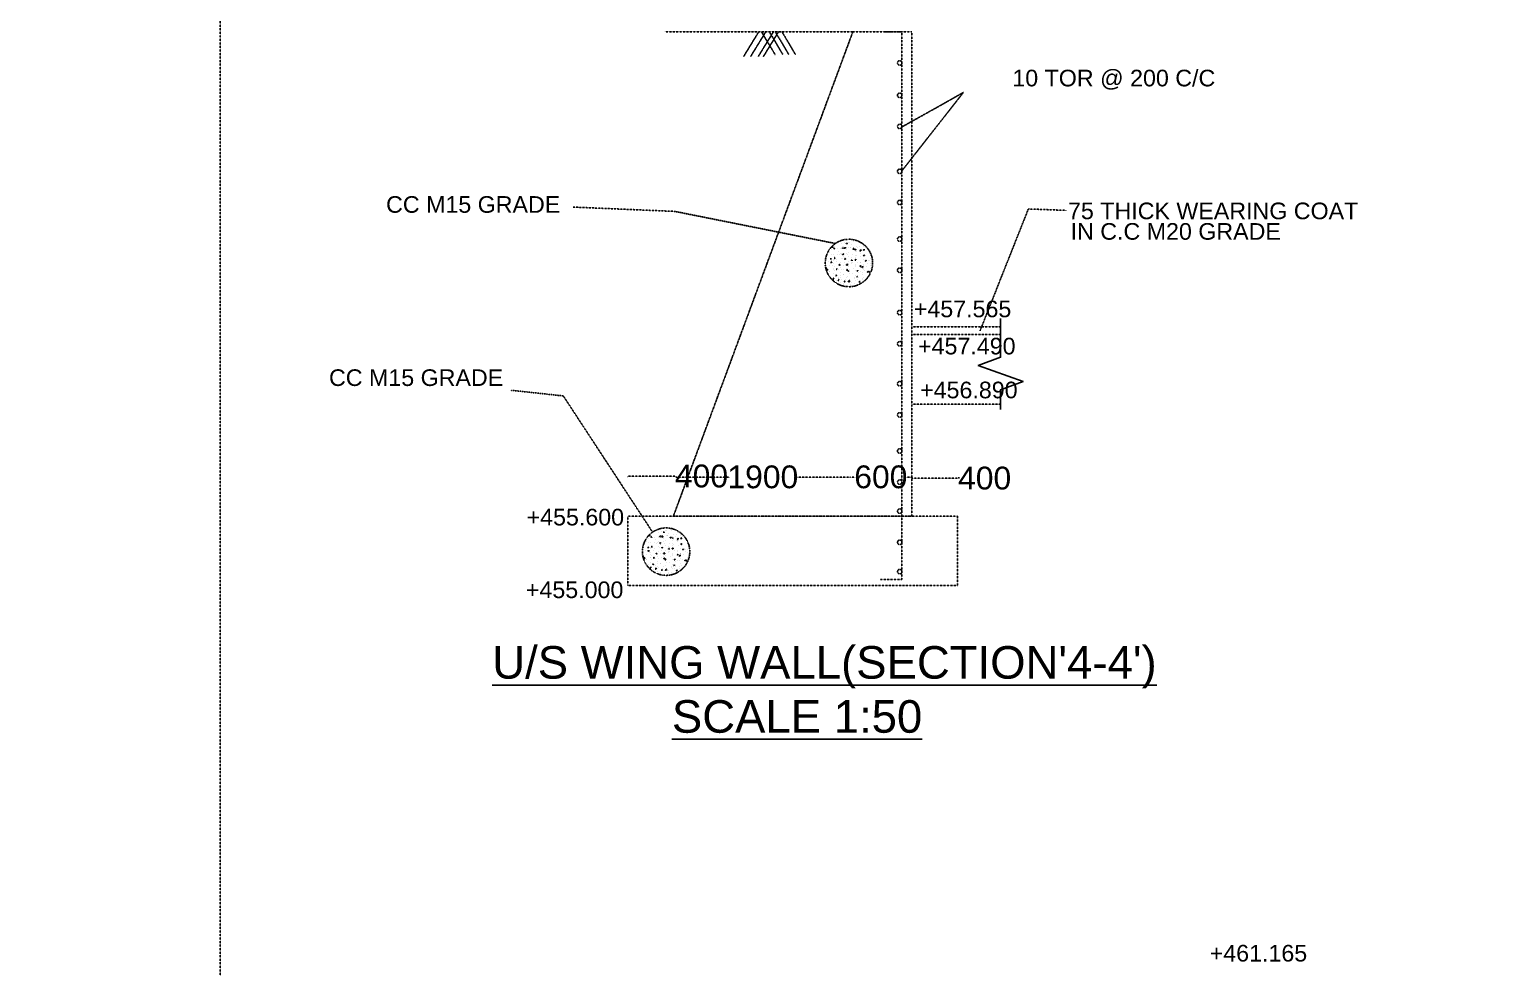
# Model space of a CAD drawing. Header units: inches. Extents: x -14031 to 177855, y 59850 to 142980.
# Drawn here: x 136069 to 145085, y 65938 to 71697 of the extents above; entities that cross this region are included whole.
import ezdxf

# ---------------------------------------------------------------- set-up
doc = ezdxf.new("R2010")
doc.units = ezdxf.units.IN
doc.header["$MEASUREMENT"] = 0
doc.linetypes.add('HIDDEN2', pattern=[0.1875, 0.125, -0.0625])
doc.layers.add('DIM TEXT', color=7, linetype='Continuous')
doc.layers.add('DRAWING', color=7, linetype='Continuous')
doc.styles.get("Standard").update_dxf_attribs({"font": 'ARIAL_1.TTF', "height": 102})
doc.dimstyles.new('dig', dxfattribs={"dimtxt": 140, "dimasz": 0.18, "dimexe": 0.18, "dimexo": 0.0625, "dimgap": 0.09, "dimtad": 0, "dimtih": 1, "dimtoh": 1, "dimdec": 4, "dimzin": 0, "dimdsep": 46, "dimtxsty": 'Standard', "dimblk": 'ARCHTICK', "dimcen": 0.09, "dimadec": 0, "dimazin": 0, "dimtfac": 1, "dimtdec": 4, "dimtofl": 0, "dimtmove": 0, "dimatfit": 3, "dimldrblk": 'ARCHTICK', "dimfxl": 0, "dimtolj": 1, "dimtzin": 0, "dimarcsym": 0})
picture_1 = doc.add_image_def('image1.jpg', size_in_pixel=(7220, 3378))

# ---------------------------------------------------------------- blocks, each defined once
blk = doc.blocks.new('_ArchTick')
at = {"color": 0, "linetype": 'ByBlock', "const_width": 0.15}
blk.add_lwpolyline([(-0.5, -0.5), (0.5, 0.5)], dxfattribs=at)
blk = doc.blocks.new('*D182')
at = {"layer": 'Defpoints', "color": 0, "linetype": 'HIDDEN2'}
for p in [(139742.4, 68947.3), (140039.1, 68955), (140039.1, 68947.3)]:
    blk.add_point(p, dxfattribs=at)
at = {"layer": 'DIM TEXT', "color": 0, "linetype": 'HIDDEN2', "lineweight": -2}
for p, q in [((139742.4, 68947.3), (139742.4, 68955.2)), ((139742.4, 68955), (140039.1, 68955)), ((140039.1, 68947.3), (140039.1, 68955.2)), ((140039.1, 68955), (140039.2, 68955))]:
    blk.add_line(p, q, dxfattribs=at)
at = {"layer": 'DIM TEXT', "color": 0, "linetype": 'HIDDEN2', "lineweight": -2, "xscale": 0.18, "yscale": 0.18, "zscale": 0.18, "rotation": 180}
blk.add_blockref('_ArchTick', (139742.4, 68955), dxfattribs=at)
at = {"layer": 'DIM TEXT', "color": 0, "linetype": 'HIDDEN2', "lineweight": -2, "xscale": 0.18, "yscale": 0.18, "zscale": 0.18}
blk.add_blockref('_ArchTick', (140039.1, 68955), dxfattribs=at)
at = {"layer": 'DIM TEXT', "color": 0, "linetype": 'HIDDEN2', "insert": (140196.6, 68955), "char_height": 140, "attachment_point": 5}
blk.add_mtext('\\A1;400', dxfattribs=at)
blk = doc.blocks.new('*D183')
at = {"layer": 'Defpoints', "color": 0, "linetype": 'HIDDEN2'}
for p in [(140039.1, 68947.3), (141107.1, 68949.6), (141107.1, 68947.3)]:
    blk.add_point(p, dxfattribs=at)
at = {"layer": 'DIM TEXT', "color": 0, "linetype": 'HIDDEN2', "lineweight": -2}
for p, q in [((140039.1, 68947.3), (140039.1, 68949.8)), ((140039.1, 68949.6), (140370.7, 68949.6)), ((141107.1, 68949.6), (140775.4, 68949.6)), ((141107.1, 68947.3), (141107.1, 68949.8))]:
    blk.add_line(p, q, dxfattribs=at)
at = {"layer": 'DIM TEXT', "color": 0, "linetype": 'HIDDEN2', "lineweight": -2, "xscale": 0.18, "yscale": 0.18, "zscale": 0.18, "rotation": 180}
blk.add_blockref('_ArchTick', (140039.1, 68949.6), dxfattribs=at)
at = {"layer": 'DIM TEXT', "color": 0, "linetype": 'HIDDEN2', "lineweight": -2, "xscale": 0.18, "yscale": 0.18, "zscale": 0.18}
blk.add_blockref('_ArchTick', (141107.1, 68949.6), dxfattribs=at)
at = {"layer": 'DIM TEXT', "color": 0, "linetype": 'HIDDEN2', "insert": (140573.1, 68949.6), "char_height": 140, "attachment_point": 5}
blk.add_mtext('\\A1;1900', dxfattribs=at)
blk = doc.blocks.new('*D184')
at = {"layer": 'Defpoints', "color": 0, "linetype": 'HIDDEN2'}
for p in [(141107.1, 68949.7), (141488.2, 68949.7), (141488.2, 68949.7)]:
    blk.add_point(p, dxfattribs=at)
at = {"layer": 'DIM TEXT', "color": 0, "linetype": 'HIDDEN2', "lineweight": -2}
for p, q in [((141107.1, 68949.8), (141107.1, 68949.9)), ((141107.1, 68949.7), (141142.8, 68949.7)), ((141488.2, 68949.7), (141452.6, 68949.7)), ((141488.2, 68949.8), (141488.2, 68949.9))]:
    blk.add_line(p, q, dxfattribs=at)
at = {"layer": 'DIM TEXT', "color": 0, "linetype": 'HIDDEN2', "lineweight": -2, "xscale": 0.18, "yscale": 0.18, "zscale": 0.18, "rotation": 180}
blk.add_blockref('_ArchTick', (141107.1, 68949.7), dxfattribs=at)
at = {"layer": 'DIM TEXT', "color": 0, "linetype": 'HIDDEN2', "lineweight": -2, "xscale": 0.18, "yscale": 0.18, "zscale": 0.18}
blk.add_blockref('_ArchTick', (141488.2, 68949.7), dxfattribs=at)
at = {"layer": 'DIM TEXT', "color": 0, "linetype": 'HIDDEN2', "insert": (141297.7, 68949.7), "char_height": 140, "attachment_point": 5}
blk.add_mtext('\\A1;600', dxfattribs=at)
blk = doc.blocks.new('*D185')
at = {"layer": 'Defpoints', "color": 0, "linetype": 'HIDDEN2'}
for p in [(141488.3, 68949.8), (141777.6, 68949.8), (141777.6, 68942.1)]:
    blk.add_point(p, dxfattribs=at)
at = {"layer": 'DIM TEXT', "color": 0, "linetype": 'HIDDEN2', "lineweight": -2}
for p, q in [((141488.3, 68949.7), (141488.3, 68942)), ((141488.3, 68942.1), (141777.6, 68942.1)), ((141777.6, 68949.7), (141777.6, 68942)), ((141777.6, 68942.1), (141777.8, 68942.1))]:
    blk.add_line(p, q, dxfattribs=at)
at = {"layer": 'DIM TEXT', "color": 0, "linetype": 'HIDDEN2', "lineweight": -2, "xscale": 0.18, "yscale": 0.18, "zscale": 0.18, "rotation": 180}
blk.add_blockref('_ArchTick', (141488.3, 68942.1), dxfattribs=at)
at = {"layer": 'DIM TEXT', "color": 0, "linetype": 'HIDDEN2', "lineweight": -2, "xscale": 0.18, "yscale": 0.18, "zscale": 0.18}
blk.add_blockref('_ArchTick', (141777.6, 68942.1), dxfattribs=at)
at = {"layer": 'DIM TEXT', "color": 0, "linetype": 'HIDDEN2', "insert": (141935.1, 68942.1), "char_height": 140, "attachment_point": 5}
blk.add_mtext('\\A1;400', dxfattribs=at)

msp = doc.modelspace()

# ---------------------------------------------------------------- linework, layer by layer
at = {"layer": 'DRAWING', "linetype": 'HIDDEN2'}
for p, q in [((140995.58296, 70344.58486), (140995.58296, 70344.58486)), ((140997.60143, 70360.05535), (141001.94025, 70365.22615)), ((140997.60147, 70360.05538), (141002.98092, 70359.58474)), ((141003.03997, 70359.47406), (141001.99934, 70365.1155)), ((141008.5496, 70352.97259), (141014.85127, 70355.39157)), ((141008.54966, 70352.97257), (141013.02646, 70349.95293)), ((141009.86517, 70347.76556), (141009.86517, 70347.76556)), ((141013.08555, 70349.84286), (141014.91042, 70355.28148)), ((141013.19752, 70364.16171), (141013.19752, 70364.16171)), ((141013.44248, 70355.86219), (141013.44248, 70355.86219)), ((141019.25922, 70380.08192), (141019.25922, 70380.08192)), ((141032.17383, 70352.07247), (141032.17383, 70352.07247)), ((141035.00784, 70336.10118), (141035.00784, 70336.10118)), ((141052.42249, 70352.06793), (141052.42249, 70352.06793)), ((141055.32476, 70353.52723), (141055.32476, 70353.52723)), ((141056.41914, 70383.48768), (141056.41914, 70383.48768)), ((141061.24154, 70362.13178), (141061.24154, 70362.13178)), ((141062.15485, 70354.40766), (141066.49366, 70359.57846)), ((141062.15489, 70354.40769), (141067.53434, 70353.93705)), ((141065.92924, 70364.87164), (141065.92924, 70364.87164)), ((141067.59339, 70353.82631), (141066.55276, 70359.46775)), ((141073.00093, 70353.87631), (141080.01089, 70361.1822)), ((141073.00093, 70353.87634), (141081.00523, 70352.63495)), ((141074.95308, 70355.03414), (141074.95308, 70355.03414)), ((141076.09875, 70387.56499), (141076.09875, 70387.56499)), ((141081.06442, 70352.53417), (141080.07009, 70361.08145)), ((141080.21785, 70350.04254), (141080.21785, 70350.04254)), ((141084.16961, 70382.00039), (141090.47128, 70384.41937)), ((141084.16967, 70382.00038), (141088.64647, 70378.98073)), ((141087.4946, 70345.11063), (141087.4946, 70345.11063)), ((141088.70558, 70378.8706), (141090.53045, 70384.30923)), ((141098.62934, 70390.53119), (141098.62934, 70390.53119)), ((141100.97519, 70330.31465), (141100.97519, 70330.31465)), ((141102.06958, 70360.2751), (141102.06958, 70360.2751)), ((141103.16396, 70390.23555), (141103.16396, 70390.23555)), ((141109.03895, 70359.52163), (141109.03895, 70359.52163)), ((141109.28556, 70360.10184), (141109.28556, 70360.10184)), ((141118.41599, 70373.88109), (141118.41599, 70373.88109)), ((141126.70826, 70348.75997), (141131.04708, 70353.93077)), ((141126.7083, 70348.76), (141132.08775, 70348.28936)), ((141126.81169, 70406.09142), (141126.81169, 70406.09142)), ((141128.26187, 70348.0126), (141128.26187, 70348.0126)), ((141132.1468, 70348.17857), (141131.10617, 70353.82001)), ((141132.71521, 70395.01868), (141132.71521, 70395.01868)), ((141137.89125, 70345.76469), (141144.19292, 70348.18367)), ((141137.89131, 70345.76468), (141142.36811, 70342.74503)), ((141139.98135, 70354.12008), (141139.98135, 70354.12008)), ((141142.20223, 70331.50764), (141142.20223, 70331.50764)), ((141142.42719, 70342.63486), (141144.25206, 70348.07349)), ((141147.18449, 70336.65161), (141147.18449, 70336.65161)), ((141148.27888, 70366.61205), (141148.27888, 70366.61205)), ((141149.37327, 70396.5725), (141149.37327, 70396.5725)), ((141157.32958, 70358.0719), (141157.32958, 70358.0719)), ((141164.73281, 70334.47385), (141164.73281, 70334.47385)), ((141165.87849, 70367.0047), (141165.87849, 70367.0047)), ((141169.05262, 70338.9796), (141176.06259, 70346.28549)), ((141169.05262, 70338.97963), (141177.05693, 70337.73824)), ((141170.90275, 70382.89054), (141170.90275, 70382.89054)), ((141177.1161, 70337.6374), (141176.12177, 70346.18468)), ((141176.30589, 70345.98266), (141176.30589, 70345.98266)), ((141188.40907, 70369.9709), (141188.40907, 70369.9709)), ((141191.26168, 70343.11227), (141195.6005, 70348.28307)), ((141191.26172, 70343.11231), (141196.64117, 70342.64167)), ((141192.46811, 70363.12953), (141192.46811, 70363.12953)), ((141192.64408, 70342.41328), (141192.64408, 70342.41328)), ((141193.73847, 70372.37373), (141193.73847, 70372.37373)), ((141196.70021, 70342.53083), (141195.65958, 70348.17227)), ((141198.81869, 70338.96134), (141198.81869, 70338.96134)), ((141205.3736, 70356.04196), (141205.3736, 70356.04196)), ((141226.83998, 70331.63351), (141226.83998, 70331.63351)), ((140960.3727, 70251.54727), (140960.3727, 70251.54727)), ((140961.46709, 70281.50771), (140961.46709, 70281.50771)), ((140964.4062, 70286.58627), (140964.4062, 70286.58627)), ((140971.9067, 70309.08781), (140971.9067, 70309.08781)), ((140977.76574, 70272.42434), (140977.76574, 70272.42434)), ((140981.39372, 70245.57677), (140981.39372, 70245.57677)), ((140982.52109, 70327.09173), (140982.52109, 70327.09173)), ((140986.65122, 70287.70908), (140992.95289, 70290.12807)), ((140986.65128, 70287.70907), (140991.12808, 70284.68943)), ((140988.88135, 70266.20564), (140995.89132, 70273.51152)), ((140988.88135, 70266.20567), (140996.88566, 70264.96428)), ((140991.18712, 70284.57937), (140993.01199, 70290.018)), ((140995.29187, 70318.41392), (140995.29187, 70318.41392)), ((140996.94478, 70264.86356), (140995.95044, 70273.41084)), ((140996.74205, 70260.3351), (140996.74205, 70260.3351)), ((141003.9243, 70248.54298), (141003.9243, 70248.54298)), ((141005.06998, 70281.07382), (141005.06998, 70281.07382)), ((141006.58201, 70257.88422), (141006.58201, 70257.88422)), ((141007.6764, 70287.84467), (141007.6764, 70287.84467)), ((141008.77078, 70317.80511), (141008.77078, 70317.80511)), ((141010.08905, 70292.35806), (141014.42787, 70297.52886)), ((141010.08909, 70292.35809), (141015.46854, 70291.88745)), ((141013.1771, 70241.89598), (141013.1771, 70241.89598)), ((141015.52754, 70291.77675), (141014.48691, 70297.4182)), ((141016.89296, 70295.59572), (141016.89296, 70295.59572)), ((141025.80976, 70270.3944), (141025.80976, 70270.3944)), ((141027.60056, 70284.04003), (141027.60056, 70284.04003)), ((141028.74623, 70316.57088), (141028.74623, 70316.57088)), ((141038.01018, 70253.03047), (141038.01018, 70253.03047)), ((141040.37285, 70251.47338), (141046.67452, 70253.89237)), ((141040.37291, 70251.47337), (141044.84971, 70248.45373)), ((141043.33589, 70316.38398), (141043.33589, 70316.38398)), ((141044.78607, 70258.30516), (141044.78607, 70258.30516)), ((141044.90872, 70248.34363), (141046.73359, 70253.78225)), ((141051.27682, 70319.53708), (141051.27682, 70319.53708)), ((141052.0416, 70263.64589), (141052.0416, 70263.64589)), ((141053.13598, 70293.60634), (141053.13598, 70293.60634)), ((141054.23037, 70323.56679), (141054.23037, 70323.56679)), ((141061.68643, 70288.52752), (141061.68643, 70288.52752)), ((141062.27123, 70316.73689), (141068.5729, 70319.15587)), ((141062.27129, 70316.73687), (141066.74809, 70313.71723)), ((141065.66385, 70250.90542), (141065.66385, 70250.90542)), ((141066.80715, 70313.60712), (141068.63202, 70319.04574)), ((141069.37971, 70304.60517), (141069.37971, 70304.60517)), ((141073.85378, 70268.36446), (141073.85378, 70268.36446)), ((141074.64247, 70286.71037), (141078.98128, 70291.88117)), ((141074.64251, 70286.7104), (141080.02196, 70286.23976)), ((141080.08095, 70286.12901), (141079.04032, 70291.77045)), ((141084.93305, 70251.30892), (141091.94301, 70258.61481)), ((141084.93305, 70251.30896), (141092.93735, 70250.06757)), ((141085.36269, 70324.02458), (141085.36269, 70324.02458)), ((141091.37991, 70314.35404), (141091.37991, 70314.35404)), ((141092.99646, 70249.96679), (141092.00212, 70258.51407)), ((141092.83009, 70256.27522), (141092.83009, 70256.27522)), ((141094.84971, 70260.51353), (141094.84971, 70260.51353)), ((141097.69203, 70240.43331), (141097.69203, 70240.43331)), ((141098.78642, 70270.39376), (141098.78642, 70270.39376)), ((141099.8808, 70300.35421), (141099.8808, 70300.35421)), ((141115.99287, 70280.50119), (141122.29454, 70282.92017)), ((141115.99293, 70280.50117), (141120.46973, 70277.48153)), ((141117.38029, 70263.47974), (141117.38029, 70263.47974)), ((141118.15061, 70259.91487), (141118.15061, 70259.91487)), ((141118.52597, 70296.01059), (141118.52597, 70296.01059)), ((141120.52876, 70277.37137), (141122.35363, 70282.81)), ((141121.86647, 70313.61461), (141121.86647, 70313.61461)), ((141121.8978, 70266.33452), (141121.8978, 70266.33452)), ((141139.19588, 70281.06267), (141143.5347, 70286.23347)), ((141139.19592, 70281.06271), (141144.57537, 70280.59207)), ((141139.42393, 70312.3241), (141139.42393, 70312.3241)), ((141139.71597, 70240.15386), (141139.71597, 70240.15386)), ((141140.87411, 70254.24528), (141140.87411, 70254.24528)), ((141141.05655, 70298.9768), (141141.05655, 70298.9768)), ((141144.63436, 70280.48127), (141143.59373, 70286.12271)), ((141143.90133, 70246.77027), (141143.90133, 70246.77027)), ((141144.99572, 70276.73071), (141144.99572, 70276.73071)), ((141146.09011, 70306.69116), (141146.09011, 70306.69116)), ((141151.46617, 70267.96723), (141151.46617, 70267.96723)), ((141169.7145, 70244.26549), (141176.01617, 70246.68447)), ((141169.71456, 70244.26547), (141174.19136, 70241.24583)), ((141169.94182, 70264.30458), (141169.94182, 70264.30458)), ((141170.63736, 70268.92432), (141170.63736, 70268.92432)), ((141174.25036, 70241.13563), (141176.07523, 70246.57426)), ((141174.35322, 70322.62406), (141174.35322, 70322.62406)), ((141175.14243, 70303.46429), (141175.14243, 70303.46429)), ((141180.98474, 70236.41221), (141187.99471, 70243.7181)), ((141184.62944, 70239.95324), (141184.62944, 70239.95324)), ((141187.46795, 70310.29416), (141187.46795, 70310.29416)), ((141189.04814, 70235.07002), (141188.05381, 70243.6173)), ((141188.91813, 70252.21534), (141188.91813, 70252.21534)), ((141189.36092, 70252.53194), (141189.36092, 70252.53194)), ((141190.45531, 70282.49239), (141190.45531, 70282.49239)), ((141191.5497, 70312.45283), (141191.5497, 70312.45283)), ((141191.61288, 70309.52899), (141197.91455, 70311.94797)), ((141191.61294, 70309.52898), (141196.08974, 70306.50933)), ((141192.20273, 70249.16331), (141192.20273, 70249.16331)), ((141196.14879, 70306.39912), (141197.97366, 70311.83774)), ((141203.7493, 70275.41498), (141208.08812, 70280.58578)), ((141203.74934, 70275.41502), (141209.12879, 70274.94437)), ((141207.16003, 70242.91945), (141207.16003, 70242.91945)), ((141209.18778, 70274.83353), (141208.14715, 70280.47497)), ((141208.3057, 70275.4503), (141208.3057, 70275.4503)), ((141217.98584, 70262.27464), (141217.98584, 70262.27464)), ((141223.12412, 70277.93377), (141223.12412, 70277.93377)), ((141230.83629, 70278.41651), (141230.83629, 70278.41651)), ((141231.98196, 70310.94735), (141231.98196, 70310.94735)), ((141235.51197, 70308.26423), (141235.51197, 70308.26423)), ((141236.10574, 70259.27981), (141236.10574, 70259.27981)), ((141236.96215, 70250.1854), (141236.96215, 70250.1854)), ((141237.20013, 70289.24025), (141237.20013, 70289.24025)), ((141241.2459, 70247.40694), (141241.2459, 70247.40694)), ((141244.68948, 70258.17276), (141244.68948, 70258.17276)), ((141245.33452, 70273.29329), (141246.93415, 70273.90733)), ((141245.33457, 70273.29328), (141247.0516, 70272.13513)), ((140959.50719, 70232.07695), (140962.36207, 70235.47926)), ((140959.9476, 70230.14014), (140963.40274, 70229.83785)), ((140960.69034, 70232.88653), (140960.69034, 70232.88653)), ((140963.4617, 70229.72719), (140962.42107, 70235.36864)), ((140964.75284, 70222.44558), (140971.05451, 70224.86456)), ((140964.7529, 70222.44556), (140969.2297, 70219.42592)), ((140969.28869, 70219.31589), (140971.11355, 70224.75451)), ((140980.24804, 70213.04592), (140980.24804, 70213.04592)), ((140982.2557, 70213.12551), (140982.2557, 70213.12551)), ((140990.37799, 70178.65702), (140990.37799, 70178.65702)), ((140990.65766, 70182.03636), (140990.65766, 70182.03636)), ((141000.81347, 70163.63825), (141007.82344, 70170.94414)), ((141000.81347, 70163.63829), (141008.81778, 70162.39689)), ((141003.29885, 70168.00288), (141003.29885, 70168.00288)), ((141004.39323, 70197.96333), (141004.39323, 70197.96333)), ((141005.48762, 70227.92377), (141005.48762, 70227.92377)), ((141008.87682, 70162.29618), (141007.88248, 70170.84346)), ((141007.90411, 70224.6466), (141007.90411, 70224.6466)), ((141009.35429, 70166.56778), (141009.35429, 70166.56778)), ((141014.33392, 70217.53341), (141014.33392, 70217.53341)), ((141016.62757, 70181.6295), (141016.62757, 70181.6295)), ((141018.47447, 70186.20988), (141024.77614, 70188.62886)), ((141018.47453, 70186.20986), (141022.95133, 70183.19022)), ((141022.57667, 70224.66077), (141026.91549, 70229.83157)), ((141022.57671, 70224.6608), (141027.95616, 70224.19016)), ((141023.01029, 70183.08014), (141024.83516, 70188.51877)), ((141023.82094, 70154.02237), (141023.82094, 70154.02237)), ((141028.01511, 70224.07945), (141026.97448, 70229.72089)), ((141034.74246, 70222.13496), (141034.74246, 70222.13496)), ((141035.06429, 70156.96347), (141039.40311, 70162.13427)), ((141035.06433, 70156.96351), (141040.44378, 70156.49287)), ((141038.42201, 70176.62708), (141038.42201, 70176.62708)), ((141040.50268, 70156.38215), (141039.46205, 70162.02359)), ((141046.35152, 70156.98858), (141046.35152, 70156.98858)), ((141047.49719, 70189.51943), (141047.49719, 70189.51943)), ((141048.75843, 70173.76455), (141048.75843, 70173.76455)), ((141049.85282, 70203.725), (141049.85282, 70203.725)), ((141050.94721, 70233.68545), (141050.94721, 70233.68545)), ((141055.94813, 70222.61666), (141055.94813, 70222.61666)), ((141057.39831, 70164.53784), (141057.39831, 70164.53784)), ((141069.11433, 70190.63895), (141069.11433, 70190.63895)), ((141070.02778, 70192.48563), (141070.02778, 70192.48563)), ((141071.17345, 70225.01648), (141071.17345, 70225.01648)), ((141072.19611, 70149.97418), (141078.49778, 70152.39316)), ((141072.19617, 70149.97416), (141076.67297, 70146.95452)), ((141076.7319, 70146.8444), (141078.55677, 70152.28303)), ((141080.43739, 70161.47607), (141080.43739, 70161.47607)), ((141086.46603, 70174.59714), (141086.46603, 70174.59714)), ((141087.13009, 70219.01307), (141091.4689, 70224.18387)), ((141087.13013, 70219.01311), (141092.50958, 70218.54247)), ((141087.22922, 70231.14441), (141087.22922, 70231.14441)), ((141092.56852, 70218.43171), (141091.52789, 70224.07315)), ((141093.70404, 70227.98269), (141093.70404, 70227.98269)), ((141094.09449, 70215.23768), (141100.39616, 70217.65667)), ((141094.09455, 70215.23767), (141098.57135, 70212.21803)), ((141094.40887, 70150.55197), (141094.40887, 70150.55197)), ((141095.50325, 70180.51242), (141095.50325, 70180.51242)), ((141096.59764, 70210.47287), (141096.59764, 70210.47287)), ((141096.86516, 70148.74157), (141104.86947, 70147.50018)), ((141096.86517, 70148.74154), (141103.87513, 70156.04743)), ((141098.63033, 70212.10789), (141100.4552, 70217.54651)), ((141099.61771, 70151.31578), (141103.95652, 70156.48658)), ((141099.61775, 70151.31582), (141104.9972, 70150.84517)), ((141104.9285, 70147.39941), (141103.93416, 70155.94669)), ((141103.99215, 70220.58672), (141103.99215, 70220.58672)), ((141105.05609, 70150.73441), (141104.01546, 70156.37585)), ((141104.11365, 70196.97312), (141104.11365, 70196.97312)), ((141105.44233, 70162.5079), (141105.44233, 70162.5079)), ((141121.60108, 70199.6484), (141121.60108, 70199.6484)), ((141127.78991, 70232.47018), (141127.78991, 70232.47018)), ((141134.51004, 70172.5672), (141134.51004, 70172.5672)), ((141137.27693, 70168.95914), (141137.27693, 70168.95914)), ((141140.61817, 70156.88893), (141140.61817, 70156.88893)), ((141141.71256, 70186.84937), (141141.71256, 70186.84937)), ((141142.80695, 70216.80982), (141142.80695, 70216.80982)), ((141147.81612, 70179.00198), (141154.11779, 70181.42097)), ((141147.81618, 70179.00197), (141152.29298, 70175.98233)), ((141151.6835, 70213.36538), (141156.02232, 70218.53618)), ((141151.68354, 70213.36542), (141157.06299, 70212.89477)), ((141152.03617, 70218.55679), (141152.03617, 70218.55679)), ((141152.35193, 70175.87215), (141154.1768, 70181.31077)), ((141153.48635, 70160.47796), (141153.48635, 70160.47796)), ((141157.12193, 70212.78397), (141156.0813, 70218.42541)), ((141159.80751, 70171.92534), (141159.80751, 70171.92534)), ((141160.95319, 70204.45619), (141160.95319, 70204.45619)), ((141164.17112, 70145.66809), (141168.50994, 70150.83889)), ((141169.6095, 70145.08666), (141168.56887, 70150.72811)), ((141170.37198, 70154.9581), (141170.37198, 70154.9581)), ((141174.08784, 70208.65784), (141174.08784, 70208.65784)), ((141180.98474, 70236.41225), (141188.98905, 70235.17086)), ((141182.55406, 70170.53727), (141182.55406, 70170.53727)), ((141183.48377, 70207.4224), (141183.48377, 70207.4224)), ((141186.07776, 70162.6506), (141186.07776, 70162.6506)), ((141187.17215, 70192.61105), (141187.17215, 70192.61105)), ((141188.26653, 70222.57149), (141188.26653, 70222.57149)), ((141193.89339, 70176.41283), (141193.89339, 70176.41283)), ((141200.08019, 70216.52685), (141200.08019, 70216.52685)), ((141201.53037, 70158.44802), (141201.53037, 70158.44802)), ((141216.23692, 70207.71769), (141220.57574, 70212.88849)), ((141216.23696, 70207.71772), (141221.61641, 70207.24708)), ((141217.56965, 70211.90989), (141217.56965, 70211.90989)), ((141221.67534, 70207.13622), (141220.63471, 70212.77767)), ((141223.43614, 70208.02979), (141229.73781, 70210.44877)), ((141223.43619, 70208.02977), (141227.913, 70205.01013)), ((141226.5746, 70217.66729), (141226.5746, 70217.66729)), ((141227.97197, 70204.89989), (141229.79684, 70210.33851)), ((141235.01135, 70229.31936), (141235.01135, 70229.31936)), ((141047.66405, 70143.80411), (141047.66405, 70143.80411)), ((141056.76114, 70125.97902), (141056.76114, 70125.97902)), ((141065.39847, 70136.93921), (141065.39847, 70136.93921)), ((141068.56037, 70128.84935), (141068.56037, 70128.84935)), ((141093.31448, 70120.59153), (141093.31448, 70120.59153)), ((141113.60067, 70133.46208), (141113.60067, 70133.46208)), ((141116.60439, 70126.81941), (141116.60439, 70126.81941)), ((141117.88523, 70145.94865), (141117.88523, 70145.94865)), ((141136.13125, 70136.42829), (141136.13125, 70136.42829)), ((141139.45059, 70126.18764), (141139.45059, 70126.18764)), ((141139.52379, 70126.92848), (141139.52379, 70126.92848)), ((141164.17116, 70145.66812), (141169.55061, 70145.19748)), ((141170.21713, 70140.91578), (141170.21713, 70140.91578)), ((139953.46917, 68615.70757), (139953.46917, 68615.70757)), ((139975.99975, 68618.67378), (139975.99975, 68618.67378)), ((139980.53438, 68618.37814), (139980.53438, 68618.37814)), ((140004.1821, 68634.23401), (140004.1821, 68634.23401)), ((140010.08562, 68623.16127), (140010.08562, 68623.16127)), ((140026.74368, 68624.71509), (140026.74368, 68624.71509)), ((139849.27711, 68537.2304), (139849.27711, 68537.2304)), ((139859.8915, 68555.23432), (139859.8915, 68555.23432)), ((139872.66228, 68546.55651), (139872.66228, 68546.55651)), ((139872.95337, 68572.72745), (139872.95337, 68572.72745)), ((139874.97185, 68588.19794), (139879.31066, 68593.36874)), ((139874.97188, 68588.19797), (139880.35134, 68587.72733)), ((139880.41039, 68587.61664), (139879.36976, 68593.25809)), ((139885.92001, 68581.11518), (139892.22168, 68583.53416)), ((139885.92007, 68581.11516), (139890.39687, 68578.09552)), ((139886.1412, 68545.9477), (139886.1412, 68545.9477)), ((139887.23558, 68575.90815), (139887.23558, 68575.90815)), ((139887.45947, 68520.50065), (139891.79828, 68525.67145)), ((139890.45596, 68577.98545), (139892.28083, 68583.42407)), ((139890.56794, 68592.3043), (139890.56794, 68592.3043)), ((139890.8129, 68584.00478), (139890.8129, 68584.00478)), ((139892.89796, 68519.91934), (139891.85733, 68525.56078)), ((139896.62963, 68608.22451), (139896.62963, 68608.22451)), ((139906.11665, 68544.71347), (139906.11665, 68544.71347)), ((139909.54424, 68580.21506), (139909.54424, 68580.21506)), ((139912.37826, 68564.24377), (139912.37826, 68564.24377)), ((139920.7063, 68544.52657), (139920.7063, 68544.52657)), ((139928.64723, 68547.67967), (139928.64723, 68547.67967)), ((139929.79291, 68580.21052), (139929.79291, 68580.21052)), ((139931.60078, 68551.70938), (139931.60078, 68551.70938)), ((139932.69517, 68581.66982), (139932.69517, 68581.66982)), ((139933.78956, 68611.63027), (139933.78956, 68611.63027)), ((139938.61195, 68590.27437), (139938.61195, 68590.27437)), ((139939.52526, 68582.55025), (139943.86408, 68587.72105)), ((139939.5253, 68582.55028), (139944.90475, 68582.07964)), ((139939.64165, 68544.87948), (139945.94332, 68547.29846)), ((139939.64171, 68544.87946), (139944.11851, 68541.85982)), ((139943.29965, 68593.01423), (139943.29965, 68593.01423)), ((139944.9638, 68581.9689), (139943.92317, 68587.61034)), ((139944.17757, 68541.74971), (139946.00244, 68547.18833)), ((139946.75013, 68532.74775), (139946.75013, 68532.74775)), ((139950.37134, 68582.0189), (139957.38131, 68589.32479)), ((139950.37134, 68582.01893), (139958.37565, 68580.77754)), ((139952.32349, 68583.17673), (139952.32349, 68583.17673)), ((139958.43484, 68580.67676), (139957.4405, 68589.22404)), ((139957.58826, 68578.18512), (139957.58826, 68578.18512)), ((139961.54003, 68610.14298), (139967.8417, 68612.56196)), ((139961.54008, 68610.14297), (139966.01689, 68607.12332)), ((139962.73311, 68552.16716), (139962.73311, 68552.16716)), ((139964.86501, 68573.25322), (139964.86501, 68573.25322)), ((139966.076, 68607.01319), (139967.90087, 68612.45182)), ((139968.75032, 68542.49663), (139968.75032, 68542.49663)), ((139977.25122, 68528.4968), (139977.25122, 68528.4968)), ((139978.3456, 68558.45724), (139978.3456, 68558.45724)), ((139979.43999, 68588.41769), (139979.43999, 68588.41769)), ((139986.40937, 68587.66422), (139986.40937, 68587.66422)), ((139986.65597, 68588.24443), (139986.65597, 68588.24443)), ((139995.78641, 68602.02368), (139995.78641, 68602.02368)), ((139995.89638, 68524.15318), (139995.89638, 68524.15318)), ((139999.23688, 68541.7572), (139999.23688, 68541.7572)), ((140004.07868, 68576.90256), (140008.4175, 68582.07336)), ((140004.07872, 68576.90259), (140009.45817, 68576.43195)), ((140005.63228, 68576.15519), (140005.63228, 68576.15519)), ((140009.51721, 68576.32116), (140008.47658, 68581.9626)), ((140015.26166, 68573.90728), (140021.56333, 68576.32626)), ((140015.26172, 68573.90727), (140019.73852, 68570.88762)), ((140016.79434, 68540.46669), (140016.79434, 68540.46669)), ((140017.35177, 68582.26267), (140017.35177, 68582.26267)), ((140018.42697, 68527.11939), (140018.42697, 68527.11939)), ((140019.57264, 68559.65023), (140019.57264, 68559.65023)), ((140019.7976, 68570.77745), (140021.62247, 68576.21608)), ((140023.46052, 68534.83375), (140023.46052, 68534.83375)), ((140024.55491, 68564.7942), (140024.55491, 68564.7942)), ((140025.6493, 68594.75464), (140025.6493, 68594.75464)), ((140034.69999, 68586.21449), (140034.69999, 68586.21449)), ((140042.10323, 68562.61644), (140042.10323, 68562.61644)), ((140043.2489, 68595.14729), (140043.2489, 68595.14729)), ((140046.42304, 68567.12219), (140053.433, 68574.42808)), ((140046.42304, 68567.12222), (140054.42734, 68565.88083)), ((140048.27316, 68611.03313), (140048.27316, 68611.03313)), ((140051.72364, 68550.76665), (140051.72364, 68550.76665)), ((140052.51284, 68531.60688), (140052.51284, 68531.60688)), ((140054.48652, 68565.77999), (140053.49218, 68574.32727)), ((140053.6763, 68574.12525), (140053.6763, 68574.12525)), ((140064.83836, 68538.43675), (140064.83836, 68538.43675)), ((140065.77948, 68598.11349), (140065.77948, 68598.11349)), ((140068.6321, 68571.25486), (140072.97091, 68576.42566)), ((140068.63213, 68571.2549), (140074.01158, 68570.78426)), ((140068.92011, 68540.59542), (140068.92011, 68540.59542)), ((140068.9833, 68537.67158), (140075.28497, 68540.09056)), ((140068.98335, 68537.67157), (140073.46016, 68534.65192)), ((140069.83852, 68591.27212), (140069.83852, 68591.27212)), ((140070.0145, 68570.55587), (140070.0145, 68570.55587)), ((140071.10888, 68600.51632), (140071.10888, 68600.51632)), ((140074.07062, 68570.67342), (140073.02999, 68576.31486)), ((140073.51921, 68534.54171), (140075.34408, 68539.98033)), ((140076.1891, 68567.10393), (140076.1891, 68567.10393)), ((140082.74401, 68584.18455), (140082.74401, 68584.18455)), ((140104.21039, 68559.7761), (140104.21039, 68559.7761)), ((140109.35238, 68539.08994), (140109.35238, 68539.08994)), ((140112.88238, 68536.40682), (140112.88238, 68536.40682)), ((139836.87761, 68460.21954), (139839.73249, 68463.62185)), ((139837.31801, 68458.28273), (139840.77316, 68457.98044)), ((139837.74312, 68479.68986), (139837.74312, 68479.68986)), ((139838.06076, 68461.02912), (139838.06076, 68461.02912)), ((139838.8375, 68509.6503), (139838.8375, 68509.6503)), ((139840.83211, 68457.86978), (139839.79148, 68463.51123)), ((139841.77662, 68514.72886), (139841.77662, 68514.72886)), ((139842.12325, 68450.58817), (139848.42492, 68453.00715)), ((139842.12331, 68450.58815), (139846.60011, 68447.56851)), ((139846.6591, 68447.45848), (139848.48397, 68452.8971)), ((139855.13616, 68500.56693), (139855.13616, 68500.56693)), ((139857.61846, 68441.18851), (139857.61846, 68441.18851)), ((139858.76413, 68473.71936), (139858.76413, 68473.71936)), ((139859.62612, 68441.2681), (139859.62612, 68441.2681)), ((139864.02163, 68515.85167), (139870.3233, 68518.27066)), ((139864.02169, 68515.85166), (139868.49849, 68512.83202)), ((139866.25177, 68494.34822), (139873.26173, 68501.65411)), ((139866.25177, 68494.34826), (139874.25607, 68493.10687)), ((139868.55753, 68512.72196), (139870.3824, 68518.16059)), ((139874.31519, 68493.00615), (139873.32086, 68501.55343)), ((139874.11247, 68488.47769), (139874.11247, 68488.47769)), ((139881.29472, 68476.68557), (139881.29472, 68476.68557)), ((139882.44039, 68509.21641), (139882.44039, 68509.21641)), ((139882.85804, 68456.06636), (139882.85804, 68456.06636)), ((139883.95242, 68486.02681), (139883.95242, 68486.02681)), ((139885.04681, 68515.98726), (139885.04681, 68515.98726)), ((139885.27453, 68452.78919), (139885.27453, 68452.78919)), ((139887.4595, 68520.50068), (139892.83896, 68520.03004)), ((139890.54751, 68470.03857), (139890.54751, 68470.03857)), ((139891.70433, 68445.676), (139891.70433, 68445.676)), ((139894.26337, 68523.73831), (139894.26337, 68523.73831)), ((139899.94709, 68452.80336), (139904.2859, 68457.97416)), ((139899.94712, 68452.80339), (139905.32658, 68452.33275)), ((139903.18018, 68498.53699), (139903.18018, 68498.53699)), ((139905.38552, 68452.22204), (139904.34489, 68457.86348)), ((139904.97097, 68512.18262), (139904.97097, 68512.18262)), ((139912.11287, 68450.27755), (139912.11287, 68450.27755)), ((139915.38059, 68481.17306), (139915.38059, 68481.17306)), ((139917.74327, 68479.61597), (139924.04494, 68482.03496)), ((139917.74333, 68479.61596), (139922.22013, 68476.59632)), ((139922.15649, 68486.44775), (139922.15649, 68486.44775)), ((139922.27914, 68476.48622), (139924.10401, 68481.92484)), ((139928.31762, 68461.82804), (139928.31762, 68461.82804)), ((139929.41201, 68491.78848), (139929.41201, 68491.78848)), ((139930.5064, 68521.74893), (139930.5064, 68521.74893)), ((139933.31855, 68450.75925), (139933.31855, 68450.75925)), ((139939.05685, 68516.67011), (139939.05685, 68516.67011)), ((139943.03427, 68479.04801), (139943.03427, 68479.04801)), ((139948.54387, 68453.15907), (139948.54387, 68453.15907)), ((139951.2242, 68496.50705), (139951.2242, 68496.50705)), ((139952.01288, 68514.85296), (139956.3517, 68520.02376)), ((139952.01292, 68514.85299), (139957.39237, 68514.38235)), ((139957.45137, 68514.2716), (139956.41074, 68519.91304)), ((139962.30346, 68479.45151), (139969.31343, 68486.7574)), ((139962.30346, 68479.45155), (139970.30777, 68478.21016)), ((139964.5005, 68447.15566), (139968.83932, 68452.32646)), ((139964.50054, 68447.1557), (139969.87999, 68446.68506)), ((139964.59963, 68459.287), (139964.59963, 68459.287)), ((139969.93893, 68446.5743), (139968.8983, 68452.21574)), ((139970.36688, 68478.10938), (139969.37254, 68486.65666)), ((139970.2005, 68484.41781), (139970.2005, 68484.41781)), ((139971.07445, 68456.12528), (139971.07445, 68456.12528)), ((139971.4649, 68443.38027), (139977.76657, 68445.79926)), ((139971.46496, 68443.38026), (139975.94176, 68440.36062)), ((139972.22012, 68488.65612), (139972.22012, 68488.65612)), ((139973.96806, 68438.61546), (139973.96806, 68438.61546)), ((139975.06244, 68468.5759), (139975.06244, 68468.5759)), ((139976.00074, 68440.25048), (139977.82561, 68445.6891)), ((139976.15683, 68498.53635), (139976.15683, 68498.53635)), ((139981.36257, 68448.72931), (139981.36257, 68448.72931)), ((139993.36328, 68508.64378), (139999.66495, 68511.06276)), ((139993.36334, 68508.64376), (139997.84014, 68505.62412)), ((139994.75071, 68491.62233), (139994.75071, 68491.62233)), ((139995.52102, 68488.05746), (139995.52102, 68488.05746)), ((139997.89917, 68505.51396), (139999.72404, 68510.95259)), ((139999.26822, 68494.47711), (139999.26822, 68494.47711)), ((140005.16033, 68460.61277), (140005.16033, 68460.61277)), ((140016.5663, 68509.20526), (140020.90512, 68514.37606)), ((140016.56634, 68509.2053), (140021.94579, 68508.73466)), ((140017.08638, 68468.29645), (140017.08638, 68468.29645)), ((140018.24452, 68482.38787), (140018.24452, 68482.38787)), ((140020.17736, 68444.95241), (140020.17736, 68444.95241)), ((140022.00478, 68508.62386), (140020.96415, 68514.2653)), ((140021.27175, 68474.91286), (140021.27175, 68474.91286)), ((140022.36614, 68504.8733), (140022.36614, 68504.8733)), ((140028.83658, 68496.10982), (140028.83658, 68496.10982)), ((140029.05392, 68441.50797), (140033.39274, 68446.67877)), ((140029.05396, 68441.50801), (140034.43341, 68441.03736)), ((140029.40658, 68446.69938), (140029.40658, 68446.69938)), ((140034.49235, 68440.92656), (140033.45172, 68446.568)), ((140047.08492, 68472.40808), (140053.38659, 68474.82706)), ((140047.08497, 68472.40806), (140051.56178, 68469.38842)), ((140047.31224, 68492.44717), (140047.31224, 68492.44717)), ((140048.00778, 68497.06691), (140048.00778, 68497.06691)), ((140051.45825, 68436.80043), (140051.45825, 68436.80043)), ((140051.62078, 68469.27822), (140053.44565, 68474.71685)), ((140058.35515, 68464.5548), (140065.36512, 68471.86069)), ((140058.35515, 68464.55484), (140066.35946, 68463.31345)), ((140060.85419, 68435.56499), (140060.85419, 68435.56499)), ((140061.99986, 68468.09583), (140061.99986, 68468.09583)), ((140066.41856, 68463.21261), (140065.42422, 68471.75989)), ((140065.63695, 68450.71408), (140065.63695, 68450.71408)), ((140066.28854, 68480.35793), (140066.28854, 68480.35793)), ((140066.73134, 68480.67453), (140066.73134, 68480.67453)), ((140067.82572, 68510.63498), (140067.82572, 68510.63498)), ((140069.57314, 68477.3059), (140069.57314, 68477.3059)), ((140077.4506, 68444.66944), (140077.4506, 68444.66944)), ((140081.11972, 68503.55757), (140085.45853, 68508.72837)), ((140081.11975, 68503.5576), (140086.4992, 68503.08696)), ((140084.53044, 68471.06204), (140084.53044, 68471.06204)), ((140086.55819, 68502.97611), (140085.51756, 68508.61756)), ((140085.67612, 68503.59289), (140085.67612, 68503.59289)), ((140093.60734, 68435.86028), (140097.94615, 68441.03108)), ((140093.60737, 68435.86031), (140098.98682, 68435.38967)), ((140094.94006, 68440.05248), (140094.94006, 68440.05248)), ((140095.35626, 68490.41723), (140095.35626, 68490.41723)), ((140099.04576, 68435.27881), (140098.00513, 68440.92025)), ((140100.49453, 68506.07636), (140100.49453, 68506.07636)), ((140100.80655, 68436.17238), (140107.10822, 68438.59136)), ((140100.80661, 68436.17236), (140105.28341, 68433.15272)), ((140103.94501, 68445.80988), (140103.94501, 68445.80988)), ((140105.34238, 68433.04248), (140107.16725, 68438.4811)), ((140108.2067, 68506.5591), (140108.2067, 68506.5591)), ((140112.38177, 68457.46195), (140112.38177, 68457.46195)), ((140113.47615, 68487.4224), (140113.47615, 68487.4224)), ((140114.33256, 68478.32799), (140114.33256, 68478.32799)), ((140114.57054, 68517.38284), (140114.57054, 68517.38284)), ((140118.61632, 68475.54953), (140118.61632, 68475.54953)), ((140122.0599, 68486.31535), (140122.0599, 68486.31535)), ((140122.70493, 68501.43588), (140124.30456, 68502.04992)), ((140122.70499, 68501.43587), (140124.42201, 68500.27772)), ((139867.7484, 68406.79961), (139867.7484, 68406.79961)), ((139868.02807, 68410.17895), (139868.02807, 68410.17895)), ((139878.18389, 68391.78084), (139885.19385, 68399.08673)), ((139878.18389, 68391.78088), (139886.18819, 68390.53948)), ((139880.66926, 68396.14547), (139880.66926, 68396.14547)), ((139881.76365, 68426.10592), (139881.76365, 68426.10592)), ((139886.24723, 68390.43877), (139885.2529, 68398.98605)), ((139886.72471, 68394.71037), (139886.72471, 68394.71037)), ((139893.99799, 68409.77209), (139893.99799, 68409.77209)), ((139895.84489, 68414.35247), (139902.14656, 68416.77145)), ((139895.84495, 68414.35245), (139900.32175, 68411.33281)), ((139900.38071, 68411.22273), (139902.20557, 68416.66136)), ((139901.19135, 68382.16496), (139901.19135, 68382.16496)), ((139912.43471, 68385.10606), (139916.77352, 68390.27686)), ((139912.43474, 68385.1061), (139917.8142, 68384.63546)), ((139915.79242, 68404.76967), (139915.79242, 68404.76967)), ((139917.87309, 68384.52474), (139916.83246, 68390.16618)), ((139923.72193, 68385.13117), (139923.72193, 68385.13117)), ((139924.86761, 68417.66202), (139924.86761, 68417.66202)), ((139925.03446, 68371.9467), (139925.03446, 68371.9467)), ((139926.12885, 68401.90714), (139926.12885, 68401.90714)), ((139927.22324, 68431.86759), (139927.22324, 68431.86759)), ((139934.13155, 68354.12161), (139934.13155, 68354.12161)), ((139934.76873, 68392.68043), (139934.76873, 68392.68043)), ((139942.76888, 68365.0818), (139942.76888, 68365.0818)), ((139945.93079, 68356.99194), (139945.93079, 68356.99194)), ((139946.48474, 68418.78154), (139946.48474, 68418.78154)), ((139947.39819, 68420.62822), (139947.39819, 68420.62822)), ((139949.56652, 68378.11677), (139955.86819, 68380.53575)), ((139949.56658, 68378.11675), (139954.04338, 68375.09711)), ((139954.10231, 68374.98699), (139955.92718, 68380.42561)), ((139957.80781, 68389.61866), (139957.80781, 68389.61866)), ((139963.83644, 68402.73973), (139963.83644, 68402.73973)), ((139970.68489, 68348.73412), (139970.68489, 68348.73412)), ((139971.77928, 68378.69456), (139971.77928, 68378.69456)), ((139972.87367, 68408.65501), (139972.87367, 68408.65501)), ((139974.23558, 68376.88413), (139981.24554, 68384.19002)), ((139974.23558, 68376.88416), (139982.23989, 68375.64277)), ((139976.98812, 68379.45837), (139981.32694, 68384.62917)), ((139976.98816, 68379.45841), (139982.36761, 68378.98776)), ((139982.29891, 68375.542), (139981.30458, 68384.08928)), ((139982.4265, 68378.877), (139981.38587, 68384.51844)), ((139981.48407, 68425.11571), (139981.48407, 68425.11571)), ((139982.81275, 68390.65049), (139982.81275, 68390.65049)), ((139990.97108, 68361.60467), (139990.97108, 68361.60467)), ((139993.97481, 68354.962), (139993.97481, 68354.962)), ((139995.25564, 68374.09124), (139995.25564, 68374.09124)), ((139998.9715, 68427.79099), (139998.9715, 68427.79099)), ((140011.88046, 68400.70979), (140011.88046, 68400.70979)), ((140013.50167, 68364.57088), (140013.50167, 68364.57088)), ((140014.64734, 68397.10173), (140014.64734, 68397.10173)), ((140016.821, 68354.33023), (140016.821, 68354.33023)), ((140016.8942, 68355.07107), (140016.8942, 68355.07107)), ((140017.98859, 68385.03152), (140017.98859, 68385.03152)), ((140019.08297, 68414.99196), (140019.08297, 68414.99196)), ((140025.18654, 68407.14457), (140031.48821, 68409.56356)), ((140025.18659, 68407.14456), (140029.6634, 68404.12492)), ((140029.72235, 68404.01474), (140031.54722, 68409.45336)), ((140030.85677, 68388.62055), (140030.85677, 68388.62055)), ((140037.17793, 68400.06793), (140037.17793, 68400.06793)), ((140038.3236, 68432.59878), (140038.3236, 68432.59878)), ((140041.54154, 68373.81068), (140045.88036, 68378.98148)), ((140041.54158, 68373.81071), (140046.92103, 68373.34007)), ((140046.97991, 68373.22925), (140045.93928, 68378.8707)), ((140047.58754, 68369.05837), (140047.58754, 68369.05837)), ((140047.74239, 68383.10069), (140047.74239, 68383.10069)), ((140059.92448, 68398.67986), (140059.92448, 68398.67986)), ((140063.44817, 68390.79319), (140063.44817, 68390.79319)), ((140064.54256, 68420.75364), (140064.54256, 68420.75364)), ((140071.2638, 68404.55542), (140071.2638, 68404.55542)), ((140078.90079, 68386.59061), (140078.90079, 68386.59061))]:
    msp.add_line(p, q, dxfattribs=at)
for points in [[(137241.26382, 82513.26154), (168597.02294, 82513.26154), (168597.02294, 61172.86657), (137241.26382, 61172.86657)], [(141488.24396, 68709.39325), (140023.77666, 68709.39325), (141126.04169, 71682.87988), (141488.24396, 71682.87988)], [(139743.51744, 68709.39325), (141769.35009, 68709.39325), (141769.35009, 68284.37256), (139743.51744, 68284.37256)]]:
    msp.add_lwpolyline(points, close=True, dxfattribs=at)
for points in [[(141126.04169, 71682.87988), (139970.35609, 71682.87988)], [(140548.19889, 71682.87988), (140455.2798, 71531.27448)], [(140591.3028, 71682.87988), (140498.38371, 71531.27448)], [(140638.14345, 71682.87988), (140545.22436, 71531.27448)], [(140564.80164, 71682.87988), (140648.26826, 71542.50035)], [(140669.64046, 71682.87988), (140576.72137, 71531.27448)], [(140612.91265, 71682.87988), (140696.37926, 71542.50035)], [(140649.41071, 71682.87988), (140732.87733, 71542.50035)], [(140690.46995, 71682.87988), (140773.93657, 71542.50035)], [(141427.46571, 71682.87988), (141427.46571, 68319.74088), (141292.688, 68319.74088)], [(141323.88514, 71682.87988), (141427.46571, 71682.87988), (141427.46571, 68319.74088)], [(141488.24396, 69871.38874), (142029.07191, 69871.38874)], [(141488.24396, 69823.6809), (142029.07191, 69823.6809)], [(141488.24396, 69397.29319), (142029.07191, 69397.29319)]]:
    msp.add_lwpolyline(points, dxfattribs=at)
at = {"layer": 'DRAWING', "linetype": 'Continuous'}
msp.add_lwpolyline([(142033.52247, 69923.04207), (142033.52247, 69684.93075), (141896.1486, 69634.93075), (142170.89634, 69534.93075), (142033.52247, 69484.93075), (142033.52247, 69363.21204)], dxfattribs=at)
at = {"layer": 'DRAWING', "linetype": 'HIDDEN2'}
for centre, radius in [((141413.76681, 71491.48903), 13.69889), ((141413.76681, 71292.87745), 13.69889), ((141413.76681, 71101.48659), 13.69889), ((141413.76681, 70826.14363), 13.69889), ((141413.76681, 70634.75278), 13.69889), ((141413.76681, 70410.0963), 13.69889), ((141101.70705, 70263.39261), 145.60724), ((141413.76681, 70218.70544), 13.69889), ((141413.76681, 69958.80942), 13.69889), ((141413.76681, 69767.41857), 13.69889), ((141413.76681, 69522.08897), 13.69889), ((141413.76681, 69330.69811), 13.69889), ((141413.76681, 69109.58014), 13.69889), ((141413.76681, 68918.18929), 13.69889), ((141413.76681, 68740.04751), 13.69889), ((139979.07746, 68491.5352), 145.60724), ((141413.76681, 68548.65665), 13.69889), ((141413.76681, 68369.01065), 13.69889)]:
    msp.add_circle(centre, radius, dxfattribs=at)

# ---------------------------------------------------------------- texts
for s, height, p in [('10 TOR @ 200 C/C', 102.0772888, (142105.14022, 71347.65505)), ('CC M15 GRADE', 102.0772888, (138259.5126, 70571.57889)), ('75 THICK WEARING COAT', 102.0772888, (142447.14953, 70532.24098)), ('IN C.C M20 GRADE', 102.0772888, (142462.85933, 70406.16848)), ('+457.565', 102.077289, (141500.219, 69930.3301)), ('+457.490', 102.077289, (141526.27336, 69702.25586)), ('CC M15 GRADE', 102.0772888, (137909.03994, 69508.48906)), ('+456.890', 102.077289, (141538.78419, 69432.80827)), ('+455.600', 102.077289, (139122.31148, 68652.37383)), ('+455.000', 102.077289, (139117.97499, 68206.33798)), ('+461.165', 102.077289, (143317.17943, 65975.43411))]:
    msp.add_text(s, height=height, dxfattribs=at).set_placement(p)
at = {"layer": 'DRAWING', "insert": (140951.50594, 67781.57632), "char_height": 200, "attachment_point": 5}
msp.add_mtext("{\\L\\C0;U/S WING WALL(SECTION'4-4')}", dxfattribs=at)
at = {"layer": 'DRAWING', "linetype": 'HIDDEN2', "insert": (140014.59381, 67579.80724), "char_height": 200, "width": 1587.1759891, "attachment_point": 1}
msp.add_mtext('{\\LSCALE 1:50}', dxfattribs=at)

# ---------------------------------------------------------------- dimensions: what is measured, and where the dimension line sits
at = {"layer": 'DIM TEXT', "linetype": 'HIDDEN2'}
for base, p1, p2, text, picture, middle in [((140039.05116, 68954.97929), (139742.36116, 68947.28238), (140039.05116, 68947.28238), '400', '*D182', (140196.55854, 68954.97929)), ((141107.05118, 68949.60368), (140039.05116, 68947.28238), (141107.05118, 68947.28238), '1900', '*D183', (140573.05117, 68949.60368)), ((141488.24396, 68949.69368), (141107.14118, 68949.69368), (141488.24396, 68949.69368), '600', '*D184', (141297.69257, 68949.69368)), ((141777.6022, 68942.14486), (141488.33396, 68949.78368), (141777.6022, 68949.78368), '400', '*D185', (141935.10959, 68942.14486))]:
    dim = msp.add_linear_dim(base=base, p1=p1, p2=p2, text=text, dimstyle='dig', dxfattribs=at)
    dim.commit()
    dim.dimension.update_dxf_attribs({"geometry": picture, "text_midpoint": middle})

# ---------------------------------------------------------------- pictures from other files: only their frames are drawn
at = {"linetype": 'HIDDEN2'}
image = msp.add_image(picture_1, insert=(127052.65786, 59849.71234), size_in_units=(50802.4628, 23768.79769), dxfattribs=dict(at, fade=30))
image.dxf.flags = 7

# ---------------------------------------------------------------- leaders
at = {"layer": 'DRAWING', "linetype": 'HIDDEN2'}
for points in [[(141431.07628, 71100.39282), (141804.34792, 71309.96237), (141426.65856, 70829.05539)], [(141018.67352, 70383.00407), (140033.96715, 70580.0302), (139407.54072, 70606.61124)], [(141906.72553, 69847.26501), (142203.57628, 70595.04605), (142433.04638, 70586.66124)], [(139896.04394, 68611.14666), (139347.71299, 69447.46641), (139029.57992, 69481.81701)]]:
    msp.add_leader(points, dimstyle='dig', override={"dimgap": 0.09, "dimtad": 0}, dxfattribs=at)

doc.saveas('drawing.dxf')
